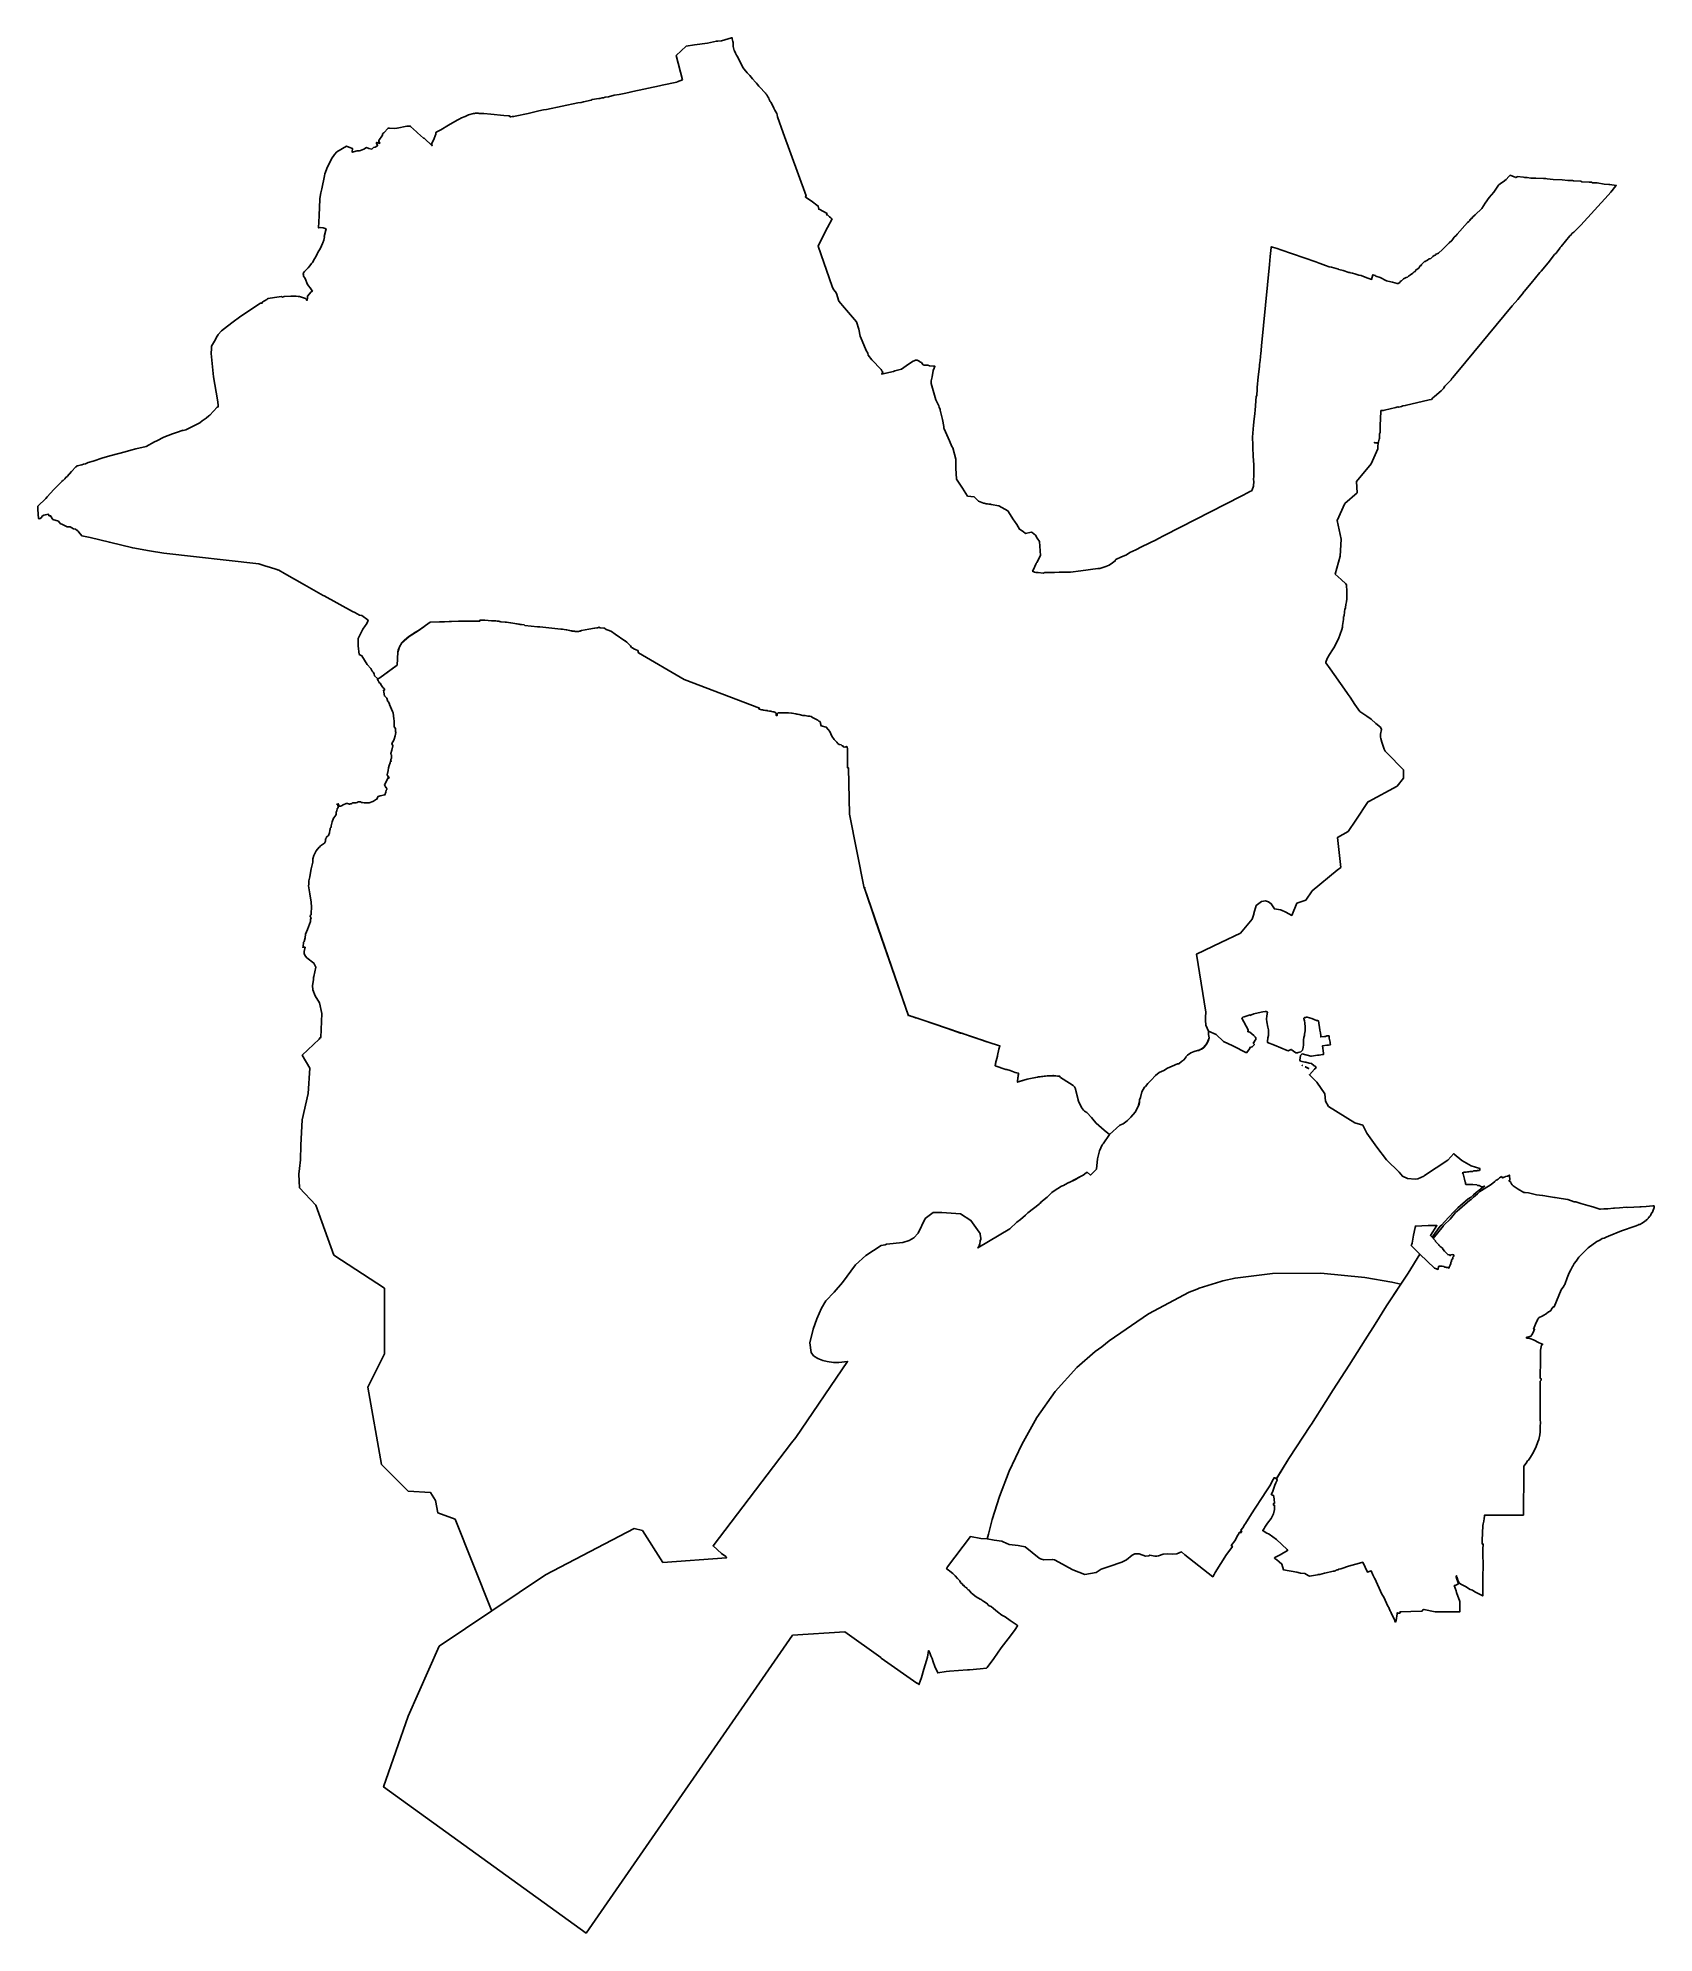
# Model space of a CAD drawing. Extents: x 11 to 195, y 23 to 239.
import ezdxf

# ---------------------------------------------------------------- set-up
doc = ezdxf.new("R2010")
doc.units = 0
for name, color, linetype in [('CDB-BA-AF', 254, 'CONTINUOUS'), ('CE6-F2-9A', 61, 'CONTINUOUS'), ('CEB-F4-A7', 61, 'CONTINUOUS'), ('CFB-CA-99', 31, 'CONTINUOUS'), ('CFD-E2-93', 41, 'CONTINUOUS')]:
    doc.layers.add(name, color=color, linetype=linetype)

msp = doc.modelspace()

# ---------------------------------------------------------------- linework, layer by layer
at = {"layer": 'CDB-BA-AF'}
msp.add_lwpolyline([(145.915, 97.1543), (145.676, 97.0979), (143.217, 96.3165), (142.966, 96.2173), (142.96, 96.2145), (142.051, 95.8592), (137.421, 93.4173), (132.931, 90.3192), (132.093, 89.6359), (131.338, 89.1081), (129.248, 87.2765), (126.792, 84.5524), (124.703, 81.5936), (122.961, 78.5276), (121.544, 75.4821), (120.432, 72.584), (119.603, 69.9615), (119.16, 68.301), (119.036, 67.7429), (119.835, 67.5845), (120.687, 67.4769), (120.847, 67.4232), (121.54, 67.1036), (122.552, 66.9974), (122.765, 66.9452), (123.351, 66.8376), (124.948, 65.5602), (125.108, 65.454), (125.481, 65.3479), (126.493, 65.4004), (126.706, 65.3479), (127.612, 64.8684), (128.304, 64.4948), (128.783, 64.2303), (130.168, 63.6972), (131.446, 63.9092), (132.031, 64.2828), (132.937, 64.601), (134.375, 65.0819), (134.909, 65.3479), (135.547, 65.8798), (135.866, 66.0396), (136.346, 66.0396), (137.091, 65.7737), (137.465, 65.8262), (137.571, 65.8798), (138.157, 65.7737), (138.37, 65.7737), (138.582, 65.8262), (139.116, 65.986), (139.542, 66.0396), (140.181, 65.986), (140.661, 66.0396), (141.192, 66.252), (141.566, 65.9335), (144.76, 63.4312), (144.92, 63.6972), (145.045, 63.9039), (146.319, 65.9515), (146.465, 66.1458), (146.998, 66.8913), (146.838, 66.9974), (147.264, 67.5308), (147.53, 68.0103), (147.584, 68.1164), (147.744, 68.3299), (147.744, 68.4361), (147.797, 68.49), (147.903, 68.5423), (147.957, 68.4361), (148.01, 68.49), (148.063, 68.5423), (147.957, 68.7557), (148.169, 69.0217), (148.383, 69.3416), (148.489, 69.5015), (148.969, 70.2991), (149.502, 71.151), (150.46, 72.5897), (150.726, 73.0155), (151.259, 73.8145), (151.631, 74.5063), (151.739, 74.7187), (151.845, 74.7187), (152.005, 74.6125), (153.442, 76.9027), (155.892, 80.6842), (155.998, 80.8426), (157.649, 83.3988), (158.501, 84.7302), (160.313, 87.5524), (162.124, 90.4282), (163.295, 92.239), (164.574, 94.3158), (166.197, 96.7864), (165.184, 97.022), (162.103, 97.5473), (157.087, 98.0338), (151.555, 97.9897), (147.296, 97.481), (145.915, 97.1543)], close=True, dxfattribs=at)
at = {"layer": 'CE6-F2-9A'}
msp.add_lwpolyline([(190.032, 222.167), (189.925, 222.167), (189.392, 222.22), (188.594, 222.379), (188.061, 222.379), (187.955, 222.433), (187.689, 222.433), (186.836, 222.487), (186.73, 222.539), (185.878, 222.593), (185.772, 222.647), (185.24, 222.647), (184.599, 222.699), (183.588, 222.753), (182.896, 222.805), (182.736, 222.859), (182.469, 222.859), (181.617, 222.913), (181.031, 222.913), (180.606, 222.966), (180.338, 222.966), (180.18, 223.019), (179.487, 223.073), (179.434, 223.019), (179.38, 223.019), (179.328, 222.966), (178.689, 223.231), (178.529, 223.073), (178.209, 222.753), (177.89, 222.487), (177.57, 222.273), (177.358, 222.113), (176.824, 221.316), (176.293, 220.676), (175.813, 220.037), (175.44, 219.451), (174.694, 218.706), (174.374, 218.44), (174.322, 218.333), (174.216, 218.28), (174.162, 218.174), (174.108, 218.174), (174.056, 218.066), (173.948, 217.96), (173.816, 217.839), (172.628, 216.499), (172.511, 216.363), (172.297, 216.149), (172.138, 215.937), (172.033, 215.777), (171.712, 215.511), (170.966, 214.766), (170.488, 214.339), (170.167, 214.18), (170.167, 214.127), (170.009, 214.073), (169.847, 213.967), (169.635, 213.753), (169.422, 213.701), (169.263, 213.541), (169.103, 213.487), (168.996, 213.381), (168.89, 213.381), (168.57, 213.061), (168.513, 212.955), (168.464, 212.901), (168.355, 212.849), (168.247, 212.635), (168.195, 212.582), (167.928, 212.422), (167.822, 212.262), (167.715, 212.21), (167.556, 212.05), (167.29, 211.89), (167.182, 211.784), (167.076, 211.73), (166.97, 211.624), (166.81, 211.57), (166.49, 211.41), (166.278, 211.198), (166.171, 211.145), (166.117, 211.091), (166.117, 211.038), (165.959, 210.931), (165.905, 210.879), (165.799, 210.879), (165.265, 211.038), (165.053, 211.091), (164.574, 211.198), (163.828, 211.57), (163.348, 211.73), (163.295, 211.784), (163.029, 211.89), (162.869, 211.358), (162.549, 211.464), (162.336, 211.516), (161.697, 211.784), (161.432, 211.836), (160.952, 211.996), (160.685, 212.05), (160.473, 212.103), (160.419, 212.157), (160.259, 212.157), (159.621, 212.369), (159.141, 212.476), (159.088, 212.529), (158.29, 212.742), (158.023, 212.795), (157.596, 212.955), (157.011, 213.167), (156.905, 213.221), (156.497, 213.338), (152.505, 214.722), (152.111, 214.872), (151.579, 215.032), (151.419, 215.084), (151.419, 214.978), (151.313, 213.967), (151.237, 213.037), (150.322, 203.766), (150.247, 202.838), (150.194, 202.678), (150.194, 202.572), (150.142, 202.092), (150.088, 201.666), (150.086, 201.427), (149.938, 200.23), (149.811, 199.033), (149.822, 198.79), (149.768, 198.152), (149.768, 198.098), (149.714, 197.991), (149.608, 196.447), (149.556, 196.076), (149.448, 195.116), (149.448, 195.063), (149.394, 194.744), (149.288, 193.359), (149.342, 192.454), (149.342, 192.348), (149.342, 192.194), (149.37, 191.21), (149.43, 190.217), (149.448, 190.058), (149.448, 188.832), (149.394, 188.62), (149.448, 188.247), (149.394, 187.875), (149.394, 187.767), (149.235, 187.342), (149.235, 187.289), (148.915, 187.129), (148.863, 187.076), (148.011, 186.618), (139.291, 182.184), (138.424, 181.751), (138.37, 181.697), (136.613, 180.846), (135.974, 180.526), (135.282, 180.207), (134.909, 179.94), (134.269, 179.674), (133.79, 179.461), (133.683, 179.408), (133.63, 179.354), (133.63, 179.248), (133.31, 179.035), (132.938, 178.769), (132.566, 178.609), (131.873, 178.395), (131.659, 178.395), (129.689, 178.129), (128.517, 177.969), (127.24, 177.969), (126.706, 177.917), (125.587, 177.917), (125.428, 177.863), (124.842, 177.917), (124.576, 177.917), (124.416, 177.969), (124.202, 178.077), (124.309, 178.289), (124.576, 178.875), (124.628, 178.929), (124.628, 178.983), (124.682, 179.088), (125.108, 179.888), (125.002, 181.485), (124.736, 181.857), (124.522, 182.177), (124.149, 182.497), (124.043, 182.549), (123.405, 182.39), (123.139, 182.602), (122.712, 182.868), (122.392, 183.402), (122.126, 183.775), (122.02, 183.934), (121.38, 184.947), (120.367, 185.531), (119.464, 185.691), (119.399, 185.706), (119.202, 185.739), (119.061, 185.746), (118.908, 185.765), (118.684, 185.827), (118.611, 185.85), (118.025, 186.064), (117.545, 186.544), (116.8, 186.65), (116.214, 187.555), (115.522, 188.567), (115.469, 189.844), (115.469, 190.857), (115.095, 192.134), (114.989, 192.294), (114.723, 192.933), (114.137, 194.317), (114.084, 194.371), (114.084, 194.584), (113.924, 195.382), (113.658, 196.447), (113.658, 196.501), (113.55, 196.767), (113.498, 196.927), (113.178, 197.619), (112.699, 199.216), (112.645, 199.482), (112.645, 199.802), (112.752, 200.229), (112.859, 200.974), (112.966, 201.24), (113.072, 201.454), (112.912, 201.454), (112.433, 201.506), (112.273, 201.56), (111.846, 201.56), (111.74, 201.613), (111.687, 201.666), (111.528, 201.879), (111.421, 201.932), (111.314, 201.986), (111.262, 202.038), (111.048, 202.144), (110.836, 202.144), (110.782, 202.092), (110.515, 201.986), (109.769, 201.506), (109.237, 201.134), (108.492, 200.921), (108.332, 200.867), (107.479, 200.655), (107.001, 200.547), (107.107, 200.813), (107.053, 200.867), (106.947, 201.081), (105.882, 202.198), (105.456, 202.732), (105.402, 202.944), (105.242, 203.263), (104.763, 204.329), (104.55, 204.861), (104.39, 205.66), (104.124, 206.512), (102.739, 208.109), (102.1, 208.854), (101.834, 209.76), (101.728, 209.919), (101.515, 210.185), (101.355, 210.559), (99.756, 215.138), (100.502, 216.683), (100.821, 217.268), (101.301, 218.174), (101.355, 218.226), (101.195, 218.386), (101.035, 218.494), (100.821, 218.706), (100.715, 218.706), (100.769, 218.865), (99.8622, 219.345), (99.81, 219.345), (99.756, 219.717), (98.9584, 220.303), (98.3188, 220.73), (98.3188, 220.782), (98.3714, 220.889), (95.7626, 228.078), (95.1234, 229.888), (95.0694, 230.101), (95.0172, 230.261), (94.9096, 230.474), (94.8034, 230.634), (94.7498, 230.794), (94.681, 230.886), (94.5226, 231.211), (94.3462, 231.549), (94.2703, 231.646), (94.1656, 231.859), (94.1116, 232.018), (94.0043, 232.178), (93.8982, 232.391), (93.792, 232.497), (93.7288, 232.577), (93.0508, 233.321), (92.9929, 233.402), (92.8328, 233.562), (92.7269, 233.722), (92.6084, 233.826), (92.2542, 234.225), (91.9607, 234.594), (91.8739, 234.681), (91.6615, 234.894), (91.5017, 235.106), (91.2883, 235.373), (91.1281, 235.585), (91.0678, 235.695), (90.4931, 236.806), (90.4364, 236.918), (90.3291, 237.13), (90.2229, 237.396), (90.1637, 237.469), (90.0712, 237.912), (90.0384, 238.377), (90.0105, 238.461), (89.9569, 238.781), (89.9569, 238.887), (89.8507, 238.887), (88.7317, 238.567), (88.3059, 238.515), (88.1461, 238.515), (87.1333, 238.301), (85.6425, 238.089), (84.6847, 237.929), (83.5656, 236.864), (84.2589, 234.094), (83.6718, 233.882), (83.6179, 233.828), (81.9686, 233.509), (81.6599, 233.438), (78.6045, 232.767), (78.2934, 232.711), (77.8136, 232.603), (77.0668, 232.445), (76.4826, 232.339), (75.843, 232.178), (75.4712, 232.125), (75.2574, 232.071), (75.0976, 232.071), (74.8302, 231.965), (74.724, 231.965), (73.9786, 231.859), (73.8724, 231.805), (72.9671, 231.592), (72.7012, 231.539), (72.3579, 231.487), (70.5651, 231.116), (68.7793, 230.741), (68.4389, 230.686), (67.9069, 230.58), (66.8419, 230.314), (66.6859, 230.283), (65.1937, 229.97), (65.0311, 229.941), (64.8712, 229.941), (64.7129, 229.888), (64.6053, 229.888), (64.5513, 229.995), (64.4454, 229.995), (63.912, 230.048), (62.4209, 230.208), (61.6232, 230.261), (61.0898, 230.261), (60.9836, 230.314), (60.664, 230.314), (60.5578, 230.261), (60.4502, 230.261), (59.8646, 230.101), (59.4914, 229.941), (59.0656, 229.783), (58.7996, 229.622), (58.5858, 229.515), (57.5744, 228.93), (56.7228, 228.398), (56.1894, 228.13), (56.1358, 228.024), (56.1358, 227.918), (55.8698, 227.226), (55.6578, 226.8), (55.71, 226.587), (54.8047, 227.438), (54.7522, 227.438), (54.059, 228.078), (53.9531, 228.184), (53.2599, 228.769), (53.2599, 228.823), (52.8341, 228.823), (51.7165, 228.61), (51.4505, 228.557), (50.8635, 228.61), (50.7037, 228.61), (50.2239, 228.078), (50.1177, 227.972), (50.0641, 227.866), (50.0641, 227.812), (49.6383, 227.172), (49.6383, 227.12), (49.7459, 226.853), (49.4259, 226.959), (49.3723, 226.959), (49.3723, 226.853), (49.4799, 226.64), (49.4799, 226.587), (49.4259, 226.534), (49.2125, 226.427), (49.0527, 226.373), (48.8389, 226.213), (48.5207, 226.267), (48.2547, 226.373), (47.9337, 226.213), (47.5615, 226.055), (47.4017, 226.001), (47.1897, 226.001), (46.7639, 225.893), (46.6027, 225.841), (46.6027, 225.893), (46.6563, 226.267), (46.2305, 226.427), (45.9645, 226.534), (44.8455, 225.893), (44.5795, 225.575), (44.2599, 225.095), (44.1798, 224.915), (43.8037, 224.204), (43.5021, 223.405), (43.4605, 223.179), (43.1408, 221.688), (43.0347, 221.208), (42.9274, 220.57), (42.9274, 220.41), (42.8748, 219.611), (42.8226, 218.599), (42.7687, 217.215), (42.981, 217.268), (43.3006, 217.215), (43.6203, 217.109), (43.4068, 216.257), (43.4605, 216.203), (43.3546, 215.831), (43.2484, 215.511), (43.2361, 215.437), (42.9853, 214.909), (42.6932, 214.402), (42.6614, 214.339), (42.5016, 214.019), (42.2892, 213.701), (42.0758, 213.275), (41.9696, 213.167), (41.7558, 212.901), (41.596, 212.689), (41.1702, 212.262), (41.064, 212.103), (41.0104, 211.996), (41.064, 211.89), (41.064, 211.73), (41.1702, 211.57), (41.2238, 211.464), (41.4898, 210.772), (41.9156, 210.239), (41.9156, 210.185), (42.0758, 210.027), (41.9156, 209.919), (41.4898, 209.441), (41.4898, 209.228), (41.4362, 208.962), (41.384, 209.068), (41.2778, 209.174), (40.5846, 209.387), (40.4784, 209.387), (40.2124, 209.441), (39.6254, 209.441), (38.8278, 209.387), (38.6676, 209.334), (38.5604, 209.387), (37.7624, 209.28), (37.017, 209.174), (36.963, 209.121), (36.8558, 209.068), (36.3238, 208.748), (36.3238, 208.642), (36.164, 208.642), (34.3531, 207.47), (33.7675, 207.045), (33.0219, 206.512), (32.3825, 206.032), (31.6894, 205.5), (31.3173, 205.074), (31.2636, 204.968), (31.2112, 204.914), (30.9976, 204.488), (30.5718, 203.743), (30.5718, 203.477), (30.536, 202.891), (30.7867, 200.244), (31.247, 197.612), (31.3173, 197.033), (31.3173, 196.821), (31.2112, 196.767), (30.3596, 195.862), (30.2521, 195.808), (29.9324, 195.542), (29.5065, 195.223), (29.2406, 195.01), (27.6421, 194.211), (27.3224, 194.105), (27.3224, 194.157), (26.5768, 193.891), (26.0973, 193.731), (25.1395, 193.359), (24.3403, 192.933), (24.0743, 192.826), (23.1152, 192.294), (21.9439, 192.028), (21.3568, 191.868), (20.7188, 191.709), (19.1203, 191.283), (18.1612, 191.017), (17.0436, 190.643), (16.5103, 190.483), (16.1919, 190.324), (15.9784, 190.27), (15.7648, 190.217), (15.2328, 190.111), (15.2328, 190.058), (15.0964, 189.964), (14.5838, 189.432), (14.0836, 188.884), (13.954, 188.78), (13.8479, 188.62), (13.6343, 188.407), (13.5819, 188.407), (13.5282, 188.353), (13.3808, 188.185), (12.5856, 187.379), (11.8043, 186.56), (11.6651, 186.384), (10.7583, 185.479), (10.7583, 185.105), (10.8121, 184.094), (10.8658, 184.041), (11.0257, 184.094), (11.1841, 184.201), (11.2379, 184.361), (11.4515, 184.467), (11.6114, 184.519), (11.9311, 184.573), (12.0372, 184.413), (12.197, 184.413), (12.463, 183.987), (13.1024, 183.775), (13.316, 183.508), (13.5819, 183.402), (14.1139, 183.134), (14.4336, 183.134), (14.807, 182.922), (15.0192, 182.868), (15.073, 182.868), (15.1267, 182.816), (15.2328, 182.762), (15.2328, 182.71), (15.339, 182.656), (15.4451, 182.549), (15.7648, 182.123), (16.7239, 181.911), (18.9081, 181.379), (21.5704, 180.739), (23.4873, 180.42), (25.1395, 180.154), (35.9516, 178.929), (36.0578, 178.875), (36.751, 178.663), (37.1768, 178.555), (38.0284, 178.289), (38.0806, 178.235), (38.1346, 178.235), (38.2404, 178.183), (38.88, 177.811), (41.1702, 176.532), (41.9696, 176.053), (43.3006, 175.307), (43.4068, 175.255), (46.6563, 173.496), (46.9223, 173.39), (47.4557, 173.072), (47.7213, 173.018), (48.4145, 172.486), (48.3609, 172.273), (48.2011, 172.007), (48.0935, 171.847), (47.8275, 171.473), (47.2955, 170.408), (47.2955, 169.557), (47.4017, 168.599), (47.7213, 168.439), (48.3073, 167.426), (48.7331, 167), (48.8929, 166.68), (49.0001, 166.575), (49.1063, 166.361), (49.1603, 166.149), (49.4799, 165.829), (49.4799, 165.775), (49.7459, 165.936), (51.7165, 167.374), (51.8223, 168.863), (51.8432, 169.122), (52.2386, 169.873), (53.104, 170.649), (54.1143, 171.293), (54.7758, 171.724), (54.966, 171.899), (55.4976, 172.273), (58.7456, 172.379), (61.1434, 172.379), (61.1434, 172.486), (61.7291, 172.486), (62.4748, 172.432), (62.9543, 172.432), (63.5399, 172.326), (64.1794, 172.273), (64.9249, 172.165), (65.7765, 172.007), (65.8827, 172.007), (66.2023, 171.953), (66.3099, 171.899), (67.7471, 171.739), (68.0131, 171.739), (70.4095, 171.473), (70.6053, 171.461), (71.4446, 171.308), (72.2535, 171.199), (72.4337, 171.208), (72.7534, 171.313), (73.6064, 171.473), (74.2446, 171.579), (74.512, 171.633), (74.6181, 171.633), (74.724, 171.687), (74.8841, 171.633), (74.9378, 171.633), (75.311, 171.579), (75.3636, 171.579), (75.5756, 171.42), (75.897, 171.313), (76.163, 171.208), (76.5888, 170.888), (77.7074, 170.142), (77.9198, 169.984), (78.0796, 169.823), (78.2934, 169.61), (78.3456, 169.557), (78.4532, 169.397), (78.5594, 169.343), (78.7192, 169.237), (78.9852, 169.131), (79.1986, 169.023), (79.2508, 168.757), (84.4709, 165.723), (93.0451, 162.475), (92.9929, 162.367), (93.1527, 162.315), (93.2864, 162.282), (93.9878, 162.176), (94.6753, 162.042), (94.8034, 161.995), (94.9635, 161.889), (94.9635, 161.622), (95.0694, 161.622), (95.0694, 161.835), (95.1756, 161.942), (96.3482, 161.942), (96.7204, 161.889), (97.1998, 161.835), (97.5734, 161.729), (97.9992, 161.622), (98.2652, 161.622), (98.5848, 161.569), (98.7986, 161.569), (98.9584, 161.516), (99.1182, 161.41), (99.4904, 161.198), (99.7038, 161.09), (99.81, 160.984), (99.9698, 160.93), (100.023, 160.77), (100.023, 160.718), (100.076, 160.45), (100.663, 160.291), (100.875, 160.025), (101.087, 159.813), (101.301, 159.279), (101.567, 158.907), (101.834, 158.641), (101.887, 158.587), (101.994, 158.428), (102.154, 158.321), (102.366, 158.268), (102.472, 158.162), (102.58, 158.162), (102.632, 158.055), (102.792, 158.002), (103.005, 158.109), (103.059, 158.055), (103.112, 157.788), (103.112, 155.659), (103.218, 155.659), (103.325, 150.387), (105.011, 141.955), (105.018, 141.932), (105.033, 141.946), (105.082, 141.985), (105.02, 141.927), (105.02, 141.927), (110.054, 127.386), (110.083, 127.429), (110.929, 127.152), (119.363, 124.307), (120.209, 124.027), (120.475, 123.974), (120.367, 123.602), (120.209, 122.856), (120.155, 122.644), (120.049, 122.272), (119.996, 122.057), (119.942, 121.686), (121.167, 121.259), (121.274, 121.259), (121.646, 121.153), (122.232, 120.939), (122.605, 120.833), (122.498, 119.981), (122.498, 119.82), (122.552, 119.874), (122.805, 119.944), (123.569, 120.146), (124.758, 120.405), (125.975, 120.559), (126.808, 120.562), (127.079, 120.513), (127.292, 120.513), (127.398, 120.354), (128.41, 119.716), (128.837, 119.448), (128.997, 119.29), (129.103, 119.075), (129.423, 117.638), (129.636, 117.265), (129.796, 116.946), (130.008, 116.628), (130.114, 116.52), (130.382, 116.36), (130.914, 115.775), (131.233, 115.402), (131.447, 115.135), (131.767, 114.869), (132.352, 114.337), (132.99, 113.858), (134.163, 114.923), (134.535, 115.083), (134.855, 115.295), (134.995, 115.42), (135.403, 115.812), (135.902, 116.396), (136.263, 117.056), (136.4, 117.613), (136.4, 117.797), (136.506, 118.063), (136.665, 118.703), (136.985, 119.236), (137.091, 119.342), (137.359, 119.662), (137.731, 120.034), (138.21, 120.567), (138.636, 120.939), (139.169, 121.153), (139.595, 121.42), (140.127, 121.631), (140.714, 121.898), (140.874, 121.898), (141.192, 122.164), (141.406, 122.324), (141.672, 122.644), (141.672, 122.696), (141.885, 122.91), (142.258, 123.176), (142.631, 123.336), (143.003, 123.443), (143.164, 123.443), (143.323, 123.549), (143.484, 123.602), (143.644, 123.708), (143.731, 123.799), (144.095, 124.241), (144.318, 124.755), (144.336, 124.881), (144.282, 125.253), (144.282, 125.626), (143.962, 126.318), (143.95, 126.435), (143.924, 126.784), (143.922, 127.069), (143.941, 127.351), (143.959, 127.695), (143.962, 127.809), (142.897, 134.413), (145.667, 135.742), (147.903, 136.808), (149.235, 138.406), (149.448, 138.992), (149.448, 139.044), (149.714, 139.949), (150.301, 140.429), (150.779, 140.483), (151.099, 140.375), (151.419, 140.163), (151.792, 139.577), (152.484, 139.471), (152.59, 139.417), (153.07, 139.204), (153.761, 138.832), (154.348, 140.217), (155.36, 140.589), (156.106, 141.654), (158.928, 143.997), (159.355, 144.315), (158.981, 147.724), (160.205, 148.416), (161.058, 149.695), (162.497, 151.825), (162.549, 151.825), (165.799, 153.583), (166.49, 154.486), (166.49, 155.446), (164.626, 157.362), (164.414, 157.576), (164.306, 157.788), (164.04, 158.587), (163.934, 159.013), (163.88, 159.173), (163.88, 159.493), (163.987, 160.025), (163.88, 160.291), (163.348, 160.718), (162.815, 161.198), (162.336, 161.569), (161.538, 162.101), (160.952, 162.901), (160.419, 163.7), (160.205, 164.018), (160.047, 164.232), (158.608, 166.309), (158.13, 166.948), (157.65, 167.64), (157.65, 167.694), (157.81, 168.119), (158.076, 168.599), (158.396, 169.131), (158.548, 169.341), (159.097, 170.37), (159.493, 171.45), (159.567, 171.687), (159.567, 171.899), (159.673, 172.592), (159.673, 172.911), (159.727, 172.964), (159.727, 173.072), (159.781, 173.39), (159.781, 173.444), (159.833, 173.764), (159.887, 173.87), (159.887, 174.03), (159.939, 174.19), (159.93, 174.268), (159.992, 174.592), (160.055, 174.947), (160.047, 175.041), (160.047, 175.201), (160.051, 175.331), (160.038, 175.882), (160, 176.414), (159.993, 176.532), (159.939, 176.64), (159.407, 177.118), (158.715, 177.757), (159.301, 179.78), (159.407, 181.751), (158.928, 183.881), (159.833, 185.798), (161.218, 187.023), (161.164, 188.301), (162.815, 190.324), (163.562, 192.028), (163.562, 192.294), (163.614, 192.668), (163.508, 192.668), (163.402, 192.72), (163.189, 192.72), (163.189, 192.772), (163.455, 192.72), (163.614, 192.72), (163.668, 192.826), (163.721, 193.146), (163.774, 193.199), (163.774, 193.731), (163.828, 193.891), (163.828, 194.691), (163.934, 196.288), (163.934, 196.395), (164.2, 196.395), (164.326, 196.431), (165.622, 196.731), (165.745, 196.767), (165.851, 196.821), (165.959, 196.767), (166.278, 196.873), (166.437, 196.927), (166.707, 196.974), (169.42, 197.613), (169.689, 197.673), (169.847, 197.831), (170.061, 197.991), (170.807, 198.63), (171.073, 198.898), (171.126, 199.004), (171.234, 199.164), (171.926, 199.909), (172.033, 200.069), (172.085, 200.121), (172.712, 200.866), (178.901, 208.335), (179.541, 209.068), (180.18, 209.867), (180.18, 209.919), (180.286, 209.973), (181.085, 210.931), (182.043, 212.157), (182.219, 212.305), (182.995, 213.254), (183.745, 214.195), (183.908, 214.339), (184.333, 214.924), (184.387, 214.978), (184.503, 215.085), (184.995, 215.702), (185.492, 216.312), (185.612, 216.415), (185.718, 216.575), (185.932, 216.735), (186.411, 217.215), (186.734, 217.545), (189.839, 220.966), (190.139, 221.316), (190.725, 222.008), (190.777, 222.06), (190.032, 222.167)], close=True, dxfattribs=at)
at = {"layer": 'CEB-F4-A7'}
for points in [[(150.833, 127.863), (150.749, 127.864), (150.46, 127.823), (149.949, 127.719), (149.453, 127.595), (149.19, 127.517), (149.129, 127.489), (149.021, 127.435), (149.021, 127.489), (148.329, 127.277), (148.169, 127.223), (148.063, 127.116), (148.809, 125.786), (148.809, 125.68), (148.757, 125.68), (148.757, 125.572), (148.863, 125.572), (148.969, 125.52), (149.448, 125.147), (149.608, 124.987), (149.608, 124.933), (149.66, 124.933), (149.66, 124.667), (149.608, 124.613), (149.448, 124.347), (149.394, 124.347), (149.394, 124.241), (149.501, 124.134), (149.235, 123.868), (148.969, 123.762), (148.969, 123.656), (148.597, 123.176), (147.052, 123.975), (145.987, 124.455), (145.133, 125.253), (144.282, 125.626), (144.282, 125.253), (144.336, 124.879), (144.282, 124.667), (144.256, 124.562), (144.107, 124.26), (143.804, 123.869), (143.419, 123.571), (143.108, 123.448), (143.003, 123.443), (142.631, 123.336), (142.258, 123.176), (141.885, 122.91), (141.672, 122.698), (141.672, 122.642), (141.406, 122.324), (141.192, 122.164), (140.873, 121.898), (140.714, 121.898), (140.127, 121.631), (139.595, 121.419), (139.168, 121.153), (138.636, 120.939), (138.21, 120.567), (137.731, 120.035), (137.359, 119.662), (137.091, 119.342), (136.985, 119.236), (136.665, 118.703), (136.506, 118.065), (136.398, 117.797), (136.398, 117.531), (136.346, 117.264), (136.284, 117.119), (135.919, 116.417), (135.413, 115.814), (135.281, 115.721), (134.855, 115.295), (134.535, 115.083), (134.162, 114.923), (132.99, 113.858), (132.245, 112.793), (132.155, 112.668), (131.83, 111.981), (131.63, 111.239), (131.606, 111.089), (131.499, 109.918), (130.806, 109.225), (130.434, 109.545), (130.167, 109.384), (130.114, 109.332), (129.902, 109.171), (129.369, 108.906), (129.263, 108.799), (128.943, 108.64), (128.196, 108.319), (127.716, 108.053), (127.504, 107.947), (126.653, 107.414), (126.385, 107.254), (125.853, 106.722), (125.162, 106.136), (125.108, 106.031), (125.002, 105.977), (124.948, 105.924), (123.669, 104.912), (123.403, 104.646), (122.819, 104.166), (122.391, 103.848), (121.593, 103.101), (117.971, 100.918), (118.077, 101.078), (118.131, 101.238), (118.183, 101.344), (118.183, 101.451), (118.237, 101.61), (118.237, 101.771), (118.291, 101.877), (118.291, 101.983), (118.293, 102.04), (118.261, 102.21), (118.232, 102.481), (118.237, 102.569), (118.131, 102.729), (117.172, 104.06), (116, 104.805), (113.87, 104.965), (112.859, 104.965), (111.953, 104.273), (111.154, 102.621), (110.675, 102.091), (110.141, 101.771), (109.397, 101.557), (107.532, 101.344), (107.373, 101.29), (106.947, 101.184), (105.188, 100.065), (104.017, 99.0011), (102.526, 96.9779), (101.567, 95.8592), (100.608, 94.9015), (100.128, 94.0484), (99.5962, 92.8247), (99.1704, 91.6534), (98.7986, 90.11), (98.957, 88.991), (99.2244, 88.616), (99.7038, 88.2978), (100.289, 88.0844), (100.768, 87.9796), (101.513, 87.872), (102.099, 87.872), (103.112, 87.9796), (97.1998, 79.2992), (96.7204, 78.7135), (87.7729, 66.9452), (88.7317, 66.0936), (89.2115, 65.72), (89.3039, 65.6015), (82.0402, 65.0572), (79.7017, 68.6897), (78.7548, 68.9391), (68.6513, 63.6626), (56.5065, 55.5004), (52.9731, 47.5368), (50.1855, 39.4741), (73.2815, 22.7996), (96.8266, 56.7754), (102.792, 57.1472), (106.893, 54.2177), (106.947, 54.1651), (110.994, 51.2907), (111.048, 51.2907), (111.26, 51.1295), (111.26, 51.2353), (111.526, 51.9285), (111.792, 52.8877), (112.112, 53.8992), (112.219, 54.2727), (112.325, 55.0168), (112.486, 54.7508), (112.591, 54.4311), (112.751, 54.1129), (112.859, 53.7393), (113.071, 53.2059), (113.391, 52.4619), (114.35, 52.6203), (114.723, 52.6743), (116.8, 52.8341), (117.012, 52.8341), (118.237, 52.9399), (118.93, 52.9939), (119.036, 53.1001), (119.782, 54.1129), (120.635, 55.3364), (121.433, 56.3481), (122.125, 57.3056), (122.284, 57.5194), (122.391, 57.7328), (122.498, 57.839), (122.444, 57.8926), (121.646, 58.4246), (121.061, 58.8504), (120.847, 58.9566), (120.687, 59.0642), (120.209, 59.436), (119.728, 59.8096), (119.462, 60.0234), (119.25, 60.1278), (119.09, 60.2354), (119.09, 60.289), (118.823, 60.5014), (118.663, 60.609), (118.398, 60.7688), (118.343, 60.821), (118.237, 60.875), (117.759, 61.141), (117.226, 61.5668), (117.012, 61.8324), (116.96, 61.8864), (116.852, 61.9386), (116.694, 62.0998), (116.694, 62.1524), (116.532, 62.2582), (116.426, 62.3122), (116.374, 62.4184), (116.266, 62.472), (116.214, 62.5782), (116, 62.7916), (115.895, 62.9514), (115.629, 63.2174), (115.361, 63.537), (115.095, 63.803), (114.776, 64.069), (114.562, 64.2288), (114.402, 64.3364), (114.51, 64.5488), (117.119, 68.0103), (118.291, 67.7968), (119.036, 67.7429), (119.16, 68.301), (119.603, 69.9615), (120.432, 72.584), (121.544, 75.4821), (122.961, 78.5276), (124.703, 81.5936), (126.792, 84.5524), (129.248, 87.2755), (131.338, 89.1081), (132.093, 89.6359), (132.931, 90.3192), (137.421, 93.4173), (142.051, 95.8592), (142.96, 96.2145), (142.966, 96.2173), (143.217, 96.3165), (145.676, 97.0979), (145.915, 97.1543), (147.296, 97.481), (151.555, 97.9897), (157.087, 98.0338), (162.103, 97.5473), (165.184, 97.022), (166.197, 96.7864), (167.022, 98.0419), (168.354, 100.226), (167.396, 101.184), (167.448, 101.344), (167.483, 101.483), (167.658, 102.359), (167.837, 103.232), (167.875, 103.367), (167.875, 103.42), (169.315, 103.474), (170.327, 103.474), (169.581, 102.357), (169.795, 102.143), (170.7, 103.42), (170.86, 103.527), (171.658, 104.38), (172.297, 105.071), (172.723, 105.497), (173.895, 106.51), (174.214, 106.722), (174.48, 106.988), (174.801, 107.254), (175.279, 107.628), (175.759, 107.947), (175.386, 107.894), (175.12, 108.053), (174.96, 108.053), (174.854, 108.107), (174.428, 108.16), (173.629, 108.16), (173.576, 108.267), (173.576, 108.427), (173.523, 108.427), (173.469, 108.747), (173.309, 109.384), (173.255, 109.492), (173.415, 109.545), (173.629, 109.545), (173.842, 109.598), (173.948, 109.598), (174.108, 109.65), (174.428, 109.65), (174.48, 109.704), (174.854, 109.704), (174.96, 109.758), (175.174, 109.758), (175.227, 109.81), (175.227, 109.97), (174.214, 110.29), (173.149, 110.877), (172.297, 111.622), (172.244, 111.674), (171.552, 110.928), (168.888, 109.171), (168.836, 109.119), (168.141, 108.799), (167.82, 108.747), (166.969, 108.853), (166.383, 109.119), (166.011, 109.545), (164.574, 110.982), (163.455, 112.42), (162.336, 114.017), (161.856, 114.923), (160.952, 115.189), (157.97, 117.053), (157.595, 117.638), (157.543, 118.491), (156.638, 119.82), (155.786, 120.673), (156.372, 121.313), (156.531, 121.473), (156.425, 121.631), (156.319, 121.686), (155.999, 121.951), (155.732, 122.005), (155.36, 122.112), (155.253, 122.112), (154.933, 122.164), (154.773, 122.217), (154.667, 122.324), (154.773, 122.856), (154.933, 123.07), (155.946, 122.804), (155.999, 122.804), (156.691, 122.91), (156.904, 122.91), (157.277, 122.964), (157.383, 122.964), (157.383, 123.124), (157.277, 123.975), (157.757, 124.027), (157.916, 124.027), (158.182, 124.081), (158.128, 124.241), (158.128, 124.401), (158.023, 124.828), (158.023, 125.093), (157.757, 125.093), (157.595, 125.04), (157.491, 125.04), (157.063, 124.987), (157.063, 125.093), (157.066, 125.122), (157.025, 125.439), (156.963, 125.757), (156.957, 125.786), (156.797, 126.798), (156.691, 126.851), (156.578, 126.865), (156.056, 127.066), (155.527, 127.23), (155.412, 127.223), (155.306, 127.171), (155.253, 127.223), (155.146, 127.116), (155.146, 127.063), (155.199, 126.798), (155.253, 126.584), (155.306, 126.106), (155.306, 125.68), (155.199, 125.305), (155.199, 125.147), (155.146, 124.933), (155.093, 124.667), (155.093, 124.187), (155.091, 124.085), (155.078, 123.775), (154.998, 123.474), (154.792, 123.275), (154.5, 123.187), (154.401, 123.176), (154.241, 123.176), (153.709, 123.549), (153.442, 123.443), (153.39, 123.39), (153.23, 123.443), (151.791, 124.027), (150.992, 124.347), (150.992, 124.507), (151.045, 124.828), (151.045, 124.879), (151.099, 125.147), (151.099, 125.786), (151.045, 126.106), (150.939, 126.69), (150.886, 127.01), (150.939, 127.383), (150.992, 127.809), (150.833, 127.863)], [(154.897, 121.743), (154.933, 121.739), (154.971, 121.724), (154.897, 121.743)], [(155.308, 121.577), (155.698, 121.383), (155.66, 121.397), (155.339, 121.559), (155.308, 121.577)]]:
    msp.add_lwpolyline(points, close=True, dxfattribs=at)
at = {"layer": 'CFB-CA-99'}
msp.add_lwpolyline([(194.931, 105.711), (194.186, 105.658), (193.601, 105.603), (193.463, 105.598), (192.086, 105.545), (191.948, 105.551), (191.151, 105.497), (190.563, 105.444), (190.457, 105.444), (189.819, 105.391), (189.34, 105.391), (188.966, 105.337), (188.913, 105.337), (188.115, 105.603), (187.529, 105.763), (186.73, 105.977), (186.144, 106.19), (185.984, 106.19), (185.239, 106.456), (184.493, 106.562), (183.8, 106.668), (183.747, 106.668), (183.056, 106.776), (182.416, 106.882), (182.363, 106.882), (181.67, 106.988), (180.925, 107.148), (180.765, 107.202), (180.392, 107.254), (180.232, 107.254), (179.593, 107.628), (179.007, 108), (178.901, 108.107), (178.795, 108.267), (178.741, 108.426), (178.529, 108.585), (178.635, 108.64), (178.581, 109.225), (178.369, 109.119), (178.156, 109.065), (178.103, 109.013), (177.783, 108.906), (177.676, 109.065), (177.464, 108.906), (177.304, 108.747), (177.196, 108.693), (177.09, 108.64), (176.932, 108.479), (176.505, 108.16), (175.387, 107.468), (175.227, 107.362), (174.96, 107.096), (174.48, 106.722), (174.214, 106.456), (174.055, 106.349), (172.883, 105.337), (172.457, 104.967), (171.818, 104.218), (171.126, 103.528), (171.073, 103.474), (171.02, 103.42), (169.901, 101.983), (170.115, 101.771), (170.167, 101.717), (170.167, 101.663), (170.541, 101.29), (170.593, 101.184), (170.699, 101.078), (170.913, 100.918), (171.02, 100.758), (171.18, 100.544), (171.552, 100.172), (171.712, 100.119), (171.818, 100.066), (171.872, 100.066), (171.872, 100.119), (172.084, 100.172), (172.244, 100.119), (172.244, 100.066), (172.192, 99.9589), (172.138, 99.8527), (172.138, 99.7465), (172.084, 99.6403), (172.031, 99.5867), (171.978, 99.4805), (171.978, 99.3207), (171.924, 99.3207), (171.924, 99.2145), (171.892, 99.1623), (171.818, 98.975), (171.742, 98.7887), (171.712, 98.7351), (171.712, 98.6275), (171.552, 98.6815), (171.392, 98.6815), (171.34, 98.7351), (171.232, 98.7351), (171.126, 98.7887), (170.913, 98.8413), (170.541, 98.8413), (170.433, 98.4677), (170.275, 98.5213), (170.061, 98.6275), (168.354, 100.226), (167.022, 98.0419), (164.574, 94.3158), (163.295, 92.239), (162.122, 90.4282), (160.313, 87.5524), (158.501, 84.7302), (157.65, 83.3988), (155.999, 80.844), (155.892, 80.6842), (153.442, 76.9027), (152.005, 74.6139), (152.111, 74.4541), (151.951, 74.1331), (151.845, 73.8671), (151.577, 73.0691), (151.419, 72.8031), (151.473, 72.8031), (151.525, 72.7495), (151.685, 72.6955), (151.739, 72.3237), (151.791, 71.7903), (151.685, 71.7903), (151.685, 71.5779), (151.791, 71.5779), (151.791, 71.2583), (151.799, 71.0971), (151.696, 70.6053), (151.4, 70.0691), (151.005, 69.5427), (150.7, 69.0809), (150.62, 68.9158), (150.46, 68.7021), (150.832, 68.4361), (151.205, 68.2763), (152.005, 67.6906), (153.23, 66.5194), (153.282, 66.4132), (152.43, 65.9335), (152.218, 65.8262), (152.058, 65.72), (151.845, 65.6138), (151.791, 65.5602), (151.845, 65.5602), (151.845, 65.5066), (152.058, 65.3479), (152.324, 65.1344), (152.644, 64.8684), (152.803, 64.2288), (154.348, 63.9632), (154.773, 63.857), (155.253, 63.803), (155.626, 63.5896), (155.786, 63.4834), (156.691, 63.6432), (156.745, 63.6972), (156.957, 63.6972), (157.491, 63.857), (157.543, 63.857), (158.501, 64.069), (158.608, 64.069), (158.715, 64.123), (158.768, 64.123), (158.822, 64.1752), (158.928, 64.2288), (159.088, 64.2288), (159.088, 64.2828), (159.354, 64.3364), (159.474, 64.389), (160.254, 64.6342), (161.075, 64.8727), (161.218, 64.9206), (161.856, 65.0819), (162.389, 63.9632), (162.709, 64.069), (162.761, 64.069), (162.815, 64.123), (163.027, 63.6432), (163.189, 63.2714), (163.242, 63.2174), (164.04, 61.4592), (164.253, 61.087), (164.732, 60.0756), (164.84, 59.9158), (164.998, 59.49), (165.052, 59.436), (165.106, 59.3302), (165.477, 58.5322), (165.531, 58.4786), (165.531, 58.3724), (165.584, 58.2648), (165.639, 58.3724), (165.673, 58.4426), (165.801, 59.1993), (165.797, 59.2762), (165.797, 59.3302), (165.905, 59.2762), (166.064, 59.2762), (166.117, 59.3302), (166.171, 59.436), (166.117, 59.436), (168.57, 59.49), (168.621, 59.49), (168.73, 59.6498), (168.836, 59.7034), (170.115, 59.436), (172.937, 59.436), (172.937, 60.6076), (172.563, 61.6204), (172.51, 61.8324), (172.297, 62.4184), (172.404, 62.4184), (172.777, 62.6318), (172.723, 62.8442), (172.671, 62.9514), (172.617, 63.0576), (172.563, 63.2714), (172.563, 63.3772), (172.51, 63.3772), (172.51, 63.4312), (172.563, 63.537), (172.563, 63.4312), (172.617, 63.3772), (172.723, 63.0576), (172.777, 62.8442), (172.883, 62.6854), (173.043, 62.5782), (173.576, 62.3122), (174.108, 61.9926), (174.374, 61.8864), (174.64, 61.7266), (175.545, 61.2468), (175.545, 63.004), (175.599, 65.1344), (175.545, 65.6664), (175.545, 66.573), (175.599, 67.1587), (175.493, 67.1587), (175.493, 67.371), (175.486, 67.5446), (175.57, 69.2767), (175.599, 69.4475), (175.653, 69.7675), (175.706, 70.0871), (175.759, 70.3531), (175.759, 70.4592), (180.18, 70.4592), (180.18, 71.8439), (180.232, 74.0805), (180.232, 76.0511), (180.499, 76.3693), (180.658, 76.6353), (180.759, 76.7221), (181.004, 77.0516), (181.347, 77.6386), (181.639, 78.2712), (181.792, 78.6804), (181.831, 78.8197), (181.937, 79.0857), (182.043, 79.6177), (182.097, 79.9387), (182.097, 80.5766), (182.15, 81.0024), (182.097, 81.3223), (182.097, 85.743), (182.203, 85.8492), (182.203, 86.0076), (182.097, 86.0612), (182.097, 86.487), (182.15, 87.7658), (182.15, 89.2556), (182.257, 89.8426), (182.363, 89.8948), (182.363, 89.9488), (181.991, 90.1086), (181.351, 90.4282), (180.925, 90.588), (180.552, 90.6406), (180.552, 90.7464), (180.818, 90.8004), (181.031, 90.854), (181.138, 91.0138), (181.297, 91.2798), (181.457, 91.6534), (181.351, 91.6534), (181.563, 92.239), (181.777, 92.7185), (181.777, 92.771), (181.991, 92.9831), (182.309, 93.1429), (182.523, 93.249), (182.789, 93.4103), (183.056, 93.6226), (183.162, 93.6763), (183.322, 93.7824), (183.374, 93.9423), (183.588, 94.2082), (183.694, 94.2082), (184.493, 96.1249), (184.813, 96.551), (184.813, 96.6047), (184.919, 96.7645), (185.185, 97.5099), (185.345, 97.8835), (185.452, 98.1495), (185.611, 98.4155), (185.771, 98.7887), (185.824, 98.8413), (185.984, 99.1609), (186.196, 99.4269), (186.516, 99.8527), (186.694, 100.064), (187.562, 100.94), (188.563, 101.646), (188.806, 101.771), (189.02, 101.877), (189.18, 101.983), (189.392, 102.037), (189.606, 102.143), (189.875, 102.275), (191.388, 102.853), (192.939, 103.407), (193.227, 103.528), (193.333, 103.582), (193.439, 103.582), (193.473, 103.61), (193.742, 103.761), (193.999, 103.921), (194.026, 103.954), (194.133, 104.007), (194.186, 104.06), (194.186, 104.114), (194.292, 104.166), (194.399, 104.273), (194.399, 104.326), (194.505, 104.38), (194.558, 104.486), (194.665, 104.592), (194.665, 104.646), (194.718, 104.699), (194.772, 104.805), (194.824, 104.912), (194.878, 104.967), (194.931, 105.071), (194.929, 105.102), (195.079, 105.518), (195.09, 105.551), (195.09, 105.711), (194.931, 105.711)], close=True, dxfattribs=at)
at = {"layer": 'CFD-E2-93'}
msp.add_lwpolyline([(61.1434, 172.486), (61.1434, 172.379), (58.7456, 172.379), (57.1486, 172.326), (55.4976, 172.273), (55.0884, 171.985), (54.966, 171.899), (54.9645, 171.899), (54.9508, 171.887), (54.7991, 171.76), (54.7839, 171.746), (54.7839, 171.746), (54.7839, 171.745), (54.7839, 171.745), (54.7673, 171.733), (54.5966, 171.607), (54.5786, 171.595), (54.5786, 171.595), (54.5786, 171.593), (54.5786, 171.593), (54.5412, 171.569), (54.1542, 171.319), (54.1143, 171.293), (54.1143, 171.293), (54.1143, 171.292), (54.1143, 171.292), (54.0727, 171.267), (53.6526, 171.009), (53.6113, 170.982), (53.6113, 170.982), (53.6099, 170.982), (53.6099, 170.982), (53.5947, 170.973), (53.4515, 170.877), (53.4377, 170.867), (53.4088, 170.849), (53.1301, 170.669), (53.104, 170.649), (53.0835, 170.635), (52.8821, 170.487), (52.863, 170.472), (52.8327, 170.45), (52.5582, 170.211), (52.5336, 170.186), (52.524, 170.178), (52.4344, 170.094), (52.426, 170.084), (52.4178, 170.077), (52.3462, 169.993), (52.3392, 169.985), (52.2676, 169.905), (51.9878, 169.47), (51.8308, 168.975), (51.8223, 168.865), (51.7165, 167.374), (51.7151, 167.374), (51.1831, 166.985), (49.7459, 165.936), (49.4799, 165.775), (49.4785, 165.775), (49.5847, 165.563), (49.6383, 165.511), (49.6383, 165.403), (49.7981, 165.297), (49.9579, 165.031), (50.1177, 164.817), (50.2779, 164.658), (50.2779, 164.498), (50.1717, 164.498), (50.2239, 164.284), (50.2779, 163.86), (50.5435, 163.593), (50.6497, 163.327), (50.6497, 163.273), (50.7037, 163.22), (50.8635, 162.953), (50.8635, 162.901), (51.1831, 162.101), (51.2893, 161.942), (51.3429, 161.25), (51.3965, 161.037), (51.3965, 160.345), (51.5553, 160.131), (51.5553, 159.811), (51.5648, 159.69), (51.5098, 159.316), (51.3733, 158.931), (51.3429, 158.801), (51.2893, 158.694), (51.2893, 158.64), (51.2353, 158.64), (51.1295, 158.428), (51.2353, 158.162), (51.1295, 157.682), (51.0233, 157.309), (51.0233, 157.202), (51.0769, 157.149), (51.0769, 156.777), (51.0233, 156.617), (51.0233, 156.457), (51.0769, 156.405), (50.9693, 156.405), (50.9693, 156.457), (50.9171, 156.245), (50.8095, 155.925), (50.7559, 155.659), (50.7037, 155.339), (50.5975, 154.86), (50.7037, 154.646), (50.7559, 154.7), (50.7559, 154.594), (50.8095, 154.486), (50.7037, 154.486), (50.7037, 154.54), (50.2779, 153.742), (50.4363, 153.422), (50.4913, 153.422), (50.5435, 153.263), (50.5435, 153.209), (50.4913, 153.103), (50.4363, 152.889), (50.3315, 152.569), (49.7981, 152.463), (49.5847, 152.411), (49.4249, 152.144), (49.4785, 152.144), (49.3723, 152.091), (49.0527, 151.878), (48.9687, 151.813), (48.5401, 151.674), (48.084, 151.666), (47.9873, 151.664), (47.7739, 151.718), (47.6677, 151.718), (47.5615, 151.772), (47.2944, 151.772), (47.1883, 151.718), (47.0299, 151.664), (46.6563, 151.664), (46.5501, 151.612), (46.4965, 151.558), (46.3889, 151.558), (46.2827, 151.504), (46.0707, 151.612), (45.9094, 151.612), (45.5909, 151.452), (45.3775, 151.346), (45.2713, 151.292), (45.1115, 151.292), (45.1115, 151.346), (45.0053, 151.504), (45.0053, 151.558), (44.9516, 151.504), (44.8441, 151.504), (44.9516, 151.4), (45.0053, 151.292), (45.0053, 151.132), (44.898, 150.972), (44.8441, 150.76), (44.7918, 150.6), (44.7918, 150.387), (44.7379, 150.281), (44.5258, 149.961), (44.4789, 149.925), (44.3219, 149.516), (44.2225, 149.061), (44.2062, 149.003), (44.2062, 148.949), (44.1523, 148.843), (44.1, 148.79), (44.1, 148.63), (44.0725, 148.565), (44.0119, 148.237), (43.8891, 147.937), (43.8326, 147.884), (43.6728, 147.778), (43.6203, 147.618), (43.5666, 147.564), (43.5666, 147.298), (43.4605, 147.085), (42.981, 146.766), (42.8748, 146.607), (42.8212, 146.607), (42.5016, 146.179), (42.2356, 145.647), (42.128, 145.274), (42.128, 144.902), (41.9156, 144.157), (41.8098, 143.517), (41.7558, 143.251), (41.65, 142.772), (41.65, 142.399), (41.6207, 142.208), (41.7558, 141.28), (41.9255, 140.354), (41.9156, 140.163), (41.9682, 139.951), (41.9156, 138.884), (41.862, 138.884), (41.8098, 138.726), (41.9156, 138.566), (41.862, 138.352), (41.862, 138.14), (41.4898, 137.233), (41.2764, 136.701), (41.2228, 136.276), (41.1166, 135.85), (41.064, 135.796), (41.0104, 135.263), (40.9568, 135.212), (41.2228, 135.212), (41.1166, 134.731), (41.1166, 134.466), (41.2764, 134.199), (41.4362, 133.985), (42.2356, 133.4), (42.449, 132.921), (42.2356, 131.856), (42.1816, 131.749), (42.1816, 131.483), (42.0758, 130.845), (42.128, 130.365), (42.394, 129.672), (42.8748, 128.874), (43.1408, 127.649), (43.0347, 124.933), (42.9274, 124.881), (42.9274, 124.827), (42.8212, 124.721), (40.9042, 122.91), (41.7558, 121.419), (41.596, 118.544), (40.9042, 115.509), (40.7444, 112.632), (40.6908, 110.982), (40.5846, 109.97), (40.531, 109.332), (40.5846, 107.787), (42.4547, 105.782), (44.5121, 100.105), (50.2722, 96.3193), (50.2722, 88.8312), (48.3803, 85.047), (49.9428, 76.2427), (52.9883, 73.1972), (55.5378, 73.0331), (56.1149, 72.1279), (56.3619, 70.7291), (58.3364, 69.9879), (62.4498, 59.702), (62.5355, 59.5521), (68.6513, 63.6626), (78.7548, 68.9391), (79.7017, 68.6897), (82.0402, 65.0572), (89.3039, 65.6015), (89.2115, 65.72), (88.7317, 66.0936), (87.7729, 66.9452), (96.7204, 78.7135), (97.1998, 79.2992), (103.112, 87.9782), (102.1, 87.872), (101.513, 87.872), (100.768, 87.9782), (100.289, 88.0844), (99.7038, 88.2978), (99.2244, 88.616), (98.957, 88.9896), (98.7972, 90.1086), (99.1704, 91.6534), (99.5962, 92.8247), (100.128, 94.0484), (100.608, 94.9015), (101.567, 95.8592), (102.526, 96.9779), (104.017, 99.0011), (105.188, 100.066), (106.947, 101.184), (107.373, 101.291), (107.532, 101.344), (109.397, 101.556), (110.141, 101.771), (110.675, 102.089), (111.154, 102.621), (111.953, 104.273), (112.859, 104.965), (113.87, 104.965), (116, 104.805), (117.172, 104.06), (118.131, 102.729), (118.237, 102.569), (118.232, 102.481), (118.259, 102.21), (118.293, 102.04), (118.291, 101.983), (118.291, 101.877), (118.237, 101.771), (118.237, 101.611), (118.183, 101.451), (118.183, 101.344), (118.131, 101.238), (118.079, 101.078), (117.971, 100.918), (121.593, 103.101), (122.392, 103.848), (122.819, 104.166), (123.403, 104.646), (123.669, 104.912), (124.948, 105.923), (125.002, 105.977), (125.108, 106.031), (125.162, 106.136), (125.853, 106.722), (126.385, 107.254), (126.653, 107.414), (127.504, 107.947), (127.716, 108.053), (128.196, 108.319), (128.367, 108.384), (129.963, 109.233), (130.114, 109.332), (130.168, 109.384), (130.434, 109.545), (130.806, 109.226), (131.499, 109.918), (131.606, 111.089), (131.63, 111.239), (131.83, 111.981), (132.155, 112.668), (132.245, 112.793), (132.99, 113.858), (132.352, 114.336), (131.767, 114.869), (131.765, 114.869), (131.446, 115.135), (131.233, 115.402), (130.914, 115.775), (130.38, 116.36), (130.114, 116.52), (130.008, 116.626), (130.008, 116.628), (129.795, 116.946), (129.635, 117.265), (129.558, 117.401), (129.423, 117.638), (129.396, 117.758), (129.111, 119.038), (129.103, 119.076), (128.995, 119.289), (128.836, 119.448), (128.41, 119.714), (127.398, 120.354), (127.292, 120.513), (127.079, 120.513), (127.058, 120.518), (126.843, 120.547), (126.821, 120.548), (126.799, 120.551), (126.573, 120.567), (126.551, 120.567), (126.504, 120.57), (126.024, 120.562), (125.976, 120.559), (125.877, 120.554), (124.861, 120.424), (124.759, 120.405), (124.554, 120.367), (123.569, 120.146), (122.699, 119.916), (122.552, 119.874), (122.499, 119.82), (122.499, 119.822), (122.498, 119.822), (122.498, 119.981), (122.593, 120.738), (122.605, 120.833), (122.388, 120.895), (122.232, 120.939), (122.046, 121.008), (121.646, 121.153), (121.273, 121.259), (121.167, 121.259), (119.942, 121.685), (119.943, 121.711), (119.979, 121.959), (119.984, 121.982), (119.996, 122.057), (120.022, 122.162), (120.022, 122.164), (120.026, 122.185), (120.027, 122.186), (120.049, 122.272), (120.077, 122.367), (120.086, 122.407), (120.192, 122.8), (120.203, 122.838), (120.209, 122.856), (120.366, 123.595), (120.366, 123.596), (120.367, 123.602), (120.367, 123.602), (120.474, 123.974), (120.209, 124.029), (120.077, 124.073), (118.769, 124.509), (118.638, 124.553), (118.611, 124.561), (117.758, 124.827), (116.96, 125.094), (116.585, 125.243), (116.542, 125.258), (116.127, 125.399), (116.086, 125.413), (116, 125.413), (114.51, 125.944), (113.71, 126.212), (113.655, 126.235), (113.45, 126.305), (111.391, 126.994), (111.186, 127.062), (110.834, 127.171), (110.461, 127.303), (110.429, 127.314), (110.115, 127.419), (110.083, 127.429), (110.079, 127.422), (110.054, 127.386), (110.053, 127.385), (106.305, 138.219), (105.02, 141.927), (105.019, 141.932), (105.019, 141.932), (105.018, 141.932), (105.018, 141.932), (105.011, 141.955), (103.325, 150.387), (103.218, 155.659), (103.112, 155.659), (103.112, 157.788), (103.058, 158.055), (103.005, 158.108), (103.004, 158.108), (102.792, 158.002), (102.632, 158.055), (102.58, 158.162), (102.472, 158.162), (102.366, 158.268), (102.154, 158.321), (102.152, 158.321), (101.994, 158.428), (101.887, 158.587), (101.567, 158.907), (101.301, 159.279), (101.087, 159.811), (100.874, 160.025), (100.662, 160.291), (100.076, 160.45), (100.022, 160.718), (100.022, 160.77), (99.9684, 160.93), (99.8883, 160.958), (99.81, 160.984), (99.8086, 160.984), (99.7038, 161.09), (99.4904, 161.198), (99.1182, 161.41), (99.1168, 161.41), (98.957, 161.516), (98.7972, 161.569), (98.5848, 161.569), (98.2652, 161.622), (97.9992, 161.622), (97.5734, 161.729), (97.3335, 161.798), (97.1998, 161.835), (96.774, 161.882), (96.7218, 161.889), (96.7204, 161.889), (96.3482, 161.942), (95.1756, 161.942), (95.0708, 161.835), (95.0708, 161.622), (94.9635, 161.622), (94.9635, 161.889), (94.8034, 161.995), (94.7872, 162.002), (94.6256, 162.053), (94.6094, 162.057), (94.6094, 162.057), (94.6079, 162.057), (94.6079, 162.057), (94.5914, 162.063), (94.4231, 162.103), (94.4065, 162.106), (94.3723, 162.112), (94.0234, 162.17), (93.9892, 162.174), (93.9532, 162.18), (93.6004, 162.229), (93.5662, 162.235), (93.5591, 162.237), (93.4918, 162.25), (93.4861, 162.25), (93.4572, 162.256), (93.1788, 162.308), (93.1527, 162.314), (93.1527, 162.315), (92.9929, 162.367), (93.0451, 162.474), (84.4709, 165.723), (79.2508, 168.757), (79.1986, 169.025), (78.9838, 169.131), (78.7192, 169.237), (78.5594, 169.343), (78.4518, 169.397), (78.3456, 169.557), (77.9198, 169.982), (77.7268, 170.127), (77.7074, 170.142), (77.7064, 170.142), (76.5888, 170.888), (76.1615, 171.208), (75.897, 171.313), (75.8956, 171.313), (75.5756, 171.42), (75.3636, 171.579), (75.3099, 171.579), (74.9378, 171.633), (74.8841, 171.633), (74.724, 171.687), (74.6181, 171.633), (74.5105, 171.633), (74.2446, 171.579), (73.6064, 171.473), (73.6053, 171.473), (72.7523, 171.313), (72.5936, 171.26), (72.4337, 171.208), (72.3029, 171.208), (72.2947, 171.208), (72.2782, 171.208), (72.2739, 171.208), (72.2464, 171.208), (72.1734, 171.208), (72.1653, 171.208), (72.0079, 171.208), (71.6883, 171.26), (71.5878, 171.283), (71.5409, 171.293), (71.0681, 171.383), (71.0198, 171.391), (70.7831, 171.42), (70.4095, 171.473), (68.0131, 171.739), (67.7471, 171.739), (66.3085, 171.899), (66.2023, 171.952), (65.8827, 172.007), (65.7765, 172.007), (65.6332, 172.036), (64.1974, 172.265), (64.0539, 172.282), (63.5399, 172.326), (63.3127, 172.368), (63.252, 172.375), (62.654, 172.428), (62.5948, 172.432), (62.4748, 172.432), (61.7319, 172.486), (61.7319, 172.486), (61.7291, 172.486), (61.7291, 172.486), (61.1434, 172.486)], close=True, dxfattribs=at)

doc.saveas('drawing.dxf')
